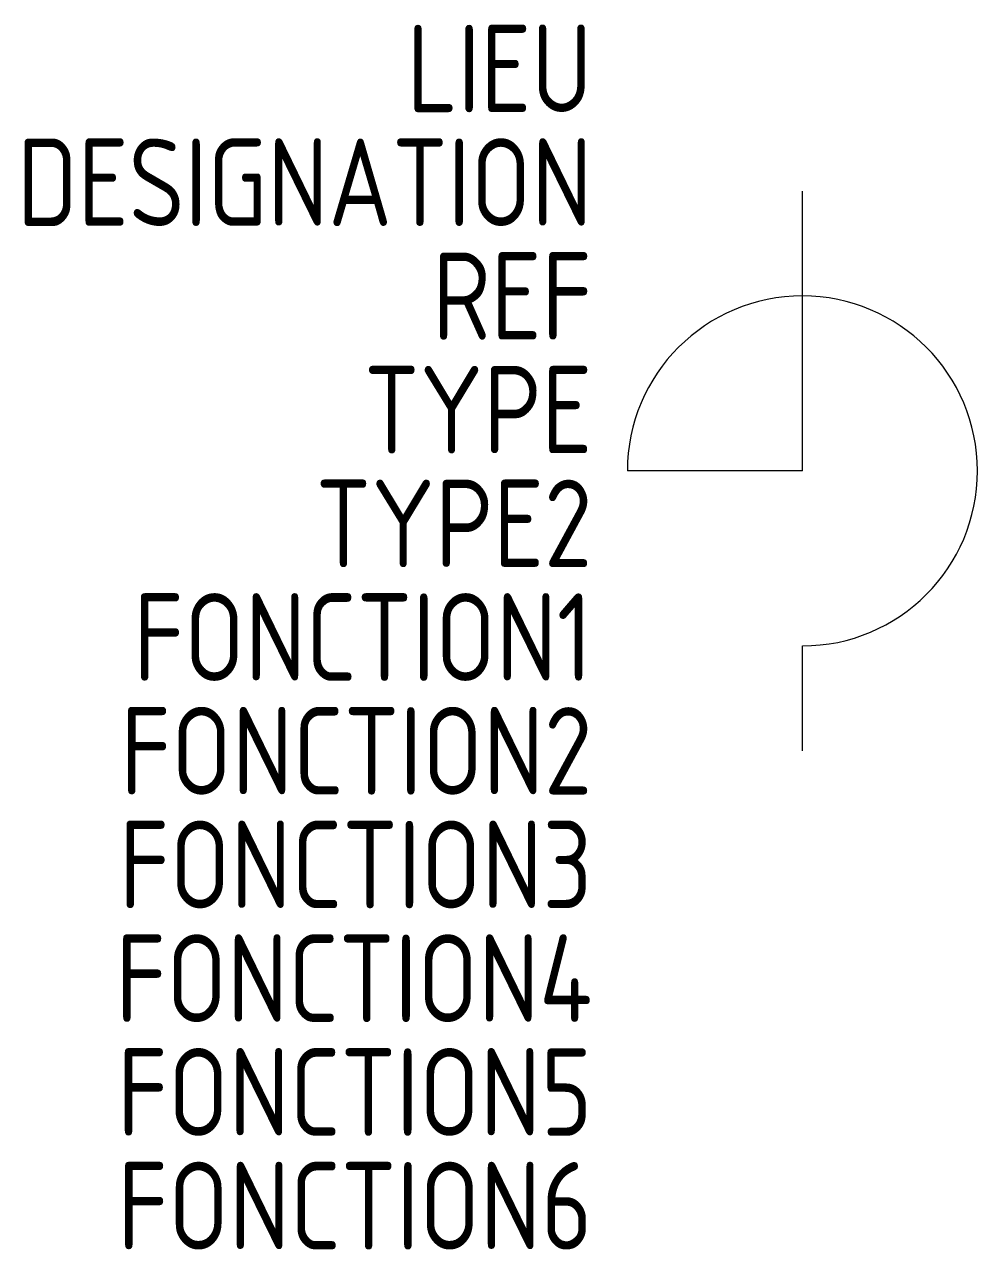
# Model space of a CAD drawing. Header units: millimetres. Extents: x -22.2 to 5, y -30.2 to 4.8.
import ezdxf
from ezdxf.enums import TextEntityAlignment as Align

# ---------------------------------------------------------------- set-up
doc = ezdxf.new("R2010")
doc.units = ezdxf.units.MM
doc.layers.add('SYMB_TXT_NOM', color=3, linetype='Continuous')
doc.layers.add('SYMBOLE', color=3, linetype='Continuous')
doc.styles.add('NET2_5', font='isocp.shx', dxfattribs={"width": 0.9, "height": 2.5})

msp = doc.modelspace()

# ---------------------------------------------------------------- linework, layer by layer
at = {"layer": 'SYMBOLE'}
for p, q in [((0, -8), (0, 0)), ((0, -8), (-5, -8)), ((0, -16), (0, -13))]:
    msp.add_line(p, q, dxfattribs=at)
msp.add_arc((0, -8), 5, 270, 180, dxfattribs=at)

# ---------------------------------------------------------------- texts
at = {"layer": 'SYMB_TXT_NOM', "style": 'NET2_5', "width": 0.9, "flags": 8}
for tag, text, p in [('LIEU', '', (-6, 3.5)), ('DESIGNATION', 'T?', (-6, 0.25)), ('REF', '', (-6, -3)), ('TYPE', '', (-6, -6.25)), ('TYPE2', '', (-6, -9.5)), ('FONCTION1', '', (-6, -12.75)), ('FONCTION2', '', (-6, -16)), ('FONCTION3', '', (-6, -19.25)), ('FONCTION4', '', (-6, -22.5)), ('FONCTION5', '', (-6, -25.75)), ('FONCTION6', '', (-6, -29))]:
    msp.add_attdef(tag, text=text, height=2.5, dxfattribs=at).set_placement(p, align=Align.MIDDLE_RIGHT)

doc.saveas('drawing.dxf')
